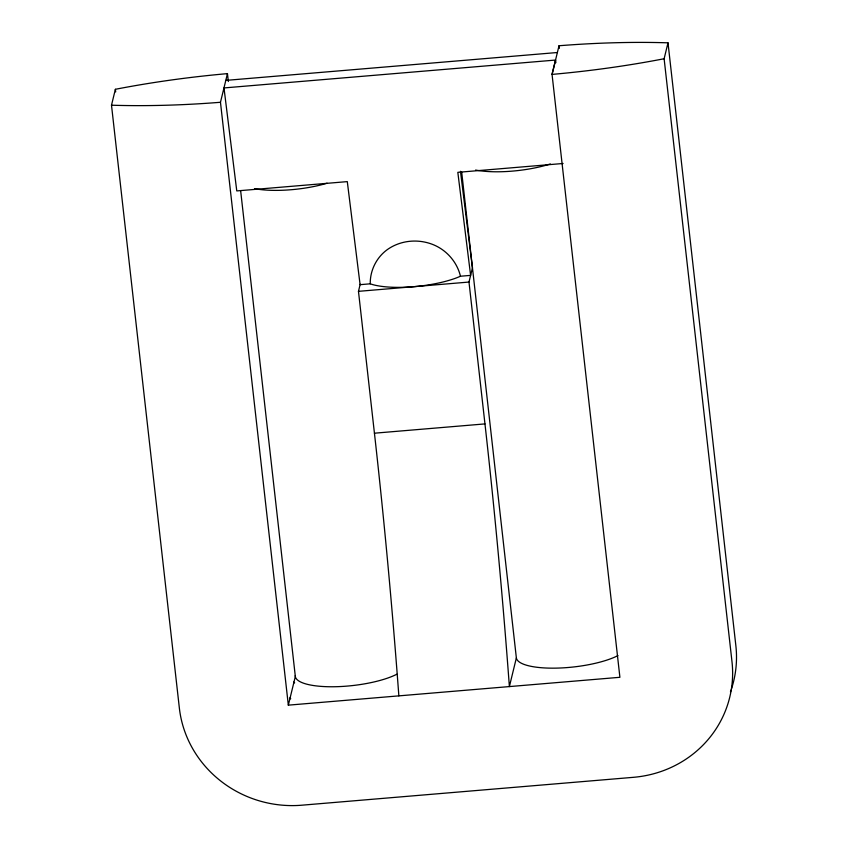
<?xml version="1.0" encoding="UTF-8"?>
<svg xmlns="http://www.w3.org/2000/svg" width="848" height="848" viewBox="0 0 848 848"><rect width="100%" height="100%" fill="white"/><g stroke="black" fill="none" stroke-linecap="round" stroke-linejoin="round"><path stroke-width="1.27" d="M460.464 276.225L457.814 277.36A56.074 15.561 -6.4 0 1 372.442 284.536L370.247 283.815C369.993 269.346 377.625 255.259 390.08 247.796A45.834 42.23 8.6 0 1 432.183 244.256C446.154 249.524 456.998 261.703 460.464 276.225L470.619 275.377L457.825 172.335L563.083 163.484M227.455 73.628L220.469 102.279L288.331 705.154L619.899 677.298L552.048 74.401L559.023 45.75A313.039 86.878 -6.4 0 1 668.001 42.824L664.122 58.745L731.983 661.631A111.438 106.519 13.7 0 1 633.435 777.319L301.867 805.197A111.438 106.519 13.7 0 1 179.363 708.101L111.501 105.205L115.381 89.294A313.039 86.878 -6.4 0 1 227.455 73.628L228.345 81.514M398.857 695.879A694.459 67.49 85.2 0 0 374.434 433.201L358.471 291.341L360.199 284.228M461.683 172.08L516.368 657.931L509.383 686.583A694.459 67.49 85.2 0 0 484.961 423.905L468.986 282.055L472.453 267.83L460.475 171.307M370.247 283.815L360.093 284.674L347.298 181.62L236.772 190.917L223.989 87.938L555.567 60.06L552.048 74.401A313.039 86.878 -6.4 0 0 664.122 58.745M288.331 705.154L295.337 676.524L240.631 190.62M225.833 80.39L557.401 52.512M358.471 291.341L468.986 282.055M374.434 433.201L484.961 423.905M294.638 682.81L293.768 682.884L293.673 682.057M290.758 698.731L289.889 698.805L289.793 697.968M295.231 675.686L295.337 676.524A56.074 15.561 -6.4 0 0 335.575 686.721A56.074 15.561 -6.4 0 0 396.906 674.202M555.567 60.06L555.885 62.667M668.001 42.824L735.863 645.72A111.438 106.519 13.7 0 1 731.527 688.735M559.023 45.75L559.32 48.378M115.381 89.294L115.678 91.923M617.959 655.599A56.074 15.561 -6.4 0 1 556.617 668.118A56.074 15.561 -6.4 0 1 516.368 657.921M550.331 163.94A56.074 15.561 -6.4 0 1 475.601 170.045M731.177 689.795A111.438 106.519 13.7 0 1 730.446 691.904M220.469 102.279A313.039 86.878 -6.4 0 1 111.501 105.205M327.105 183.21A56.074 15.561 -6.4 0 1 254.559 188.648"/></g></svg>
